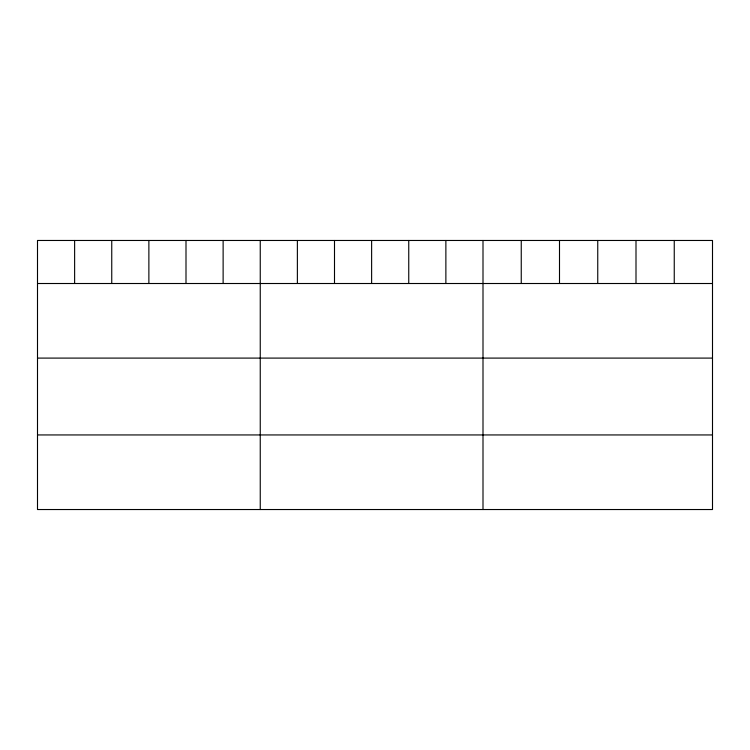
<?xml version="1.0" encoding="UTF-8"?>
<svg xmlns="http://www.w3.org/2000/svg" width="750" height="750" viewBox="0 0 750 750"><rect width="100%" height="100%" fill="white"/><g stroke="black" fill="none" stroke-linecap="round" stroke-linejoin="round"><path stroke-width="1.12" d="M712.5 283.509L712.5 509.531L37.5 509.531L37.5 240.469L712.5 240.469L712.5 283.509L37.5 283.509M37.5 358.097L712.5 358.097M37.5 434.944L712.5 434.944M674.25 240.469L674.25 283.509M636 240.469L636 283.509M597.75 240.469L597.75 283.509M559.5 240.469L559.5 283.509M521.25 240.469L521.25 283.509M483 240.469L483 509.531M445.875 240.469L445.875 283.509M408.75 240.469L408.75 283.509M371.625 240.469L371.625 283.509M334.5 240.469L334.5 283.509M297.375 240.469L297.375 283.509M260.25 240.469L260.25 509.531M223.125 240.469L223.125 283.509M186 240.469L186 283.509M148.875 240.469L148.875 283.509M111.75 240.469L111.75 283.509M74.625 240.469L74.625 283.509"/></g></svg>
